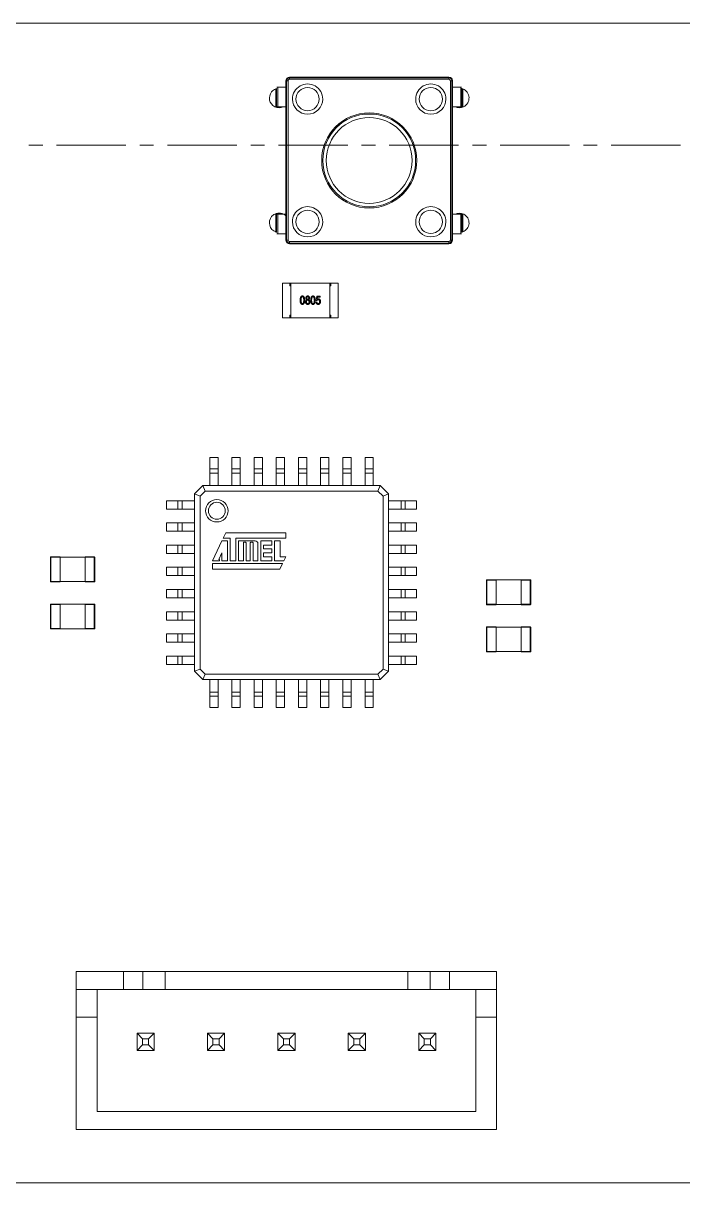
# Model space of a CAD drawing. Header units: millimetres. Extents: x 15 to 415, y 5 to 292.
# Drawn here: x 94.2 to 141.8, y 64.4 to 148.1 of the extents above; entities that cross this region are included whole.
import ezdxf

# ---------------------------------------------------------------- set-up
doc = ezdxf.new("R2010")
doc.units = ezdxf.units.MM
doc.linetypes.add('CenterLine', pattern=[8, 5, -1, 1, -1])
doc.layers.add('Annotations', color=7, linetype='Continuous')
doc.layers.add('Geometries', color=7, linetype='Continuous')

# ---------------------------------------------------------------- blocks, each defined once
blk = doc.blocks.new('*U6')
at = {"layer": 'Annotations', "linetype": 'CenterLine', "lineweight": 15}
for p, q in [((160.65, 142.275), (160.65, 145.275)), ((157.65, 139.275), (87.053, 139.275)), ((163.65, 139.275), (166.65, 139.275)), ((160.65, 136.275), (160.65, 133.275))]:
    blk.add_line(p, q, dxfattribs=at)
at = {"layer": 'Annotations', "linetype": 'Continuous', "lineweight": 15}
for q in [(160.65, 144.275), (155.65, 139.275), (160.65, 134.275), (165.65, 139.275)]:
    blk.add_line((160.65, 139.275), q, dxfattribs=at)

msp = doc.modelspace()

# ---------------------------------------------------------------- linework, layer by layer
at = {"layer": 'Geometries', "linetype": 'Continuous', "lineweight": 15}
for p, q in [((45.6, 148.075), (189.4, 148.075)), ((113.193, 143.928), (113.193, 143.471)), ((113.244, 132.422), (113.244, 143.928)), ((113.345, 143.928), (113.244, 143.928)), ((113.345, 143.928), (113.345, 132.422)), ((124.953, 144.182), (113.447, 144.182)), ((113.447, 144.131), (124.953, 144.131)), ((113.447, 144.029), (113.447, 144.131)), ((124.953, 144.029), (113.447, 144.029)), ((124.953, 144.029), (124.953, 144.131)), ((125.055, 132.422), (125.055, 143.928)), ((125.156, 143.928), (125.055, 143.928)), ((125.156, 143.928), (125.156, 132.422)), ((125.207, 143.471), (125.207, 143.928)), ((112.457, 142.048), (112.457, 143.331)), ((112.515, 142.048), (112.515, 143.35)), ((112.541, 143.471), (112.599, 143.471)), ((112.599, 142.048), (112.599, 143.471)), ((113.193, 143.471), (112.599, 143.471)), ((113.193, 143.471), (113.193, 142.048)), ((125.207, 142.048), (125.207, 143.471)), ((125.801, 143.471), (125.207, 143.471)), ((125.801, 142.048), (125.801, 143.471)), ((125.859, 143.471), (125.801, 143.471)), ((125.885, 142.048), (125.885, 143.35)), ((125.943, 142.048), (125.943, 143.331)), ((112.388, 142.048), (112.996, 142.048)), ((112.388, 142.048), (112.457, 142.048)), ((112.87, 142.048), (112.388, 142.048)), ((112.964, 142.048), (112.388, 142.048)), ((112.457, 142.048), (112.515, 142.048)), ((112.515, 142.048), (112.599, 142.048)), ((113.193, 142.048), (112.599, 142.048)), ((112.965, 142.048), (112.87, 142.048)), ((112.964, 142.048), (112.965, 142.048)), ((112.996, 142.048), (113.012, 142.048)), ((113.151, 142.048), (113.193, 142.048)), ((113.193, 142.048), (113.193, 134.301)), ((125.801, 142.048), (125.207, 142.048)), ((125.207, 134.301), (125.207, 142.048)), ((125.249, 142.048), (125.207, 142.048)), ((125.388, 142.048), (125.404, 142.048)), ((126.012, 142.048), (125.404, 142.048)), ((125.434, 142.048), (125.435, 142.048)), ((125.53, 142.048), (125.434, 142.048)), ((125.435, 142.048), (126.012, 142.048)), ((125.53, 142.048), (126.012, 142.048)), ((125.885, 142.048), (125.801, 142.048)), ((125.885, 142.048), (125.943, 142.048)), ((126.012, 142.048), (125.943, 142.048)), ((112.387, 134.301), (112.457, 134.301)), ((112.457, 134.301), (112.457, 133.019)), ((112.457, 134.301), (112.515, 134.301)), ((112.515, 134.301), (112.599, 134.301)), ((112.515, 134.301), (112.515, 133)), ((112.965, 134.301), (112.599, 134.301)), ((112.599, 134.301), (112.599, 132.879)), ((113.193, 134.301), (112.965, 134.301)), ((113.193, 134.301), (113.193, 132.879)), ((125.207, 132.879), (125.207, 134.301)), ((125.387, 134.301), (125.207, 134.301)), ((125.801, 134.301), (125.387, 134.301)), ((125.801, 134.301), (125.801, 132.879)), ((125.885, 134.301), (125.801, 134.301)), ((125.885, 134.301), (125.885, 133)), ((125.885, 134.301), (125.943, 134.301)), ((125.943, 134.301), (125.943, 133.019)), ((126.013, 134.301), (125.943, 134.301)), ((112.541, 132.879), (112.599, 132.879)), ((113.193, 132.879), (112.599, 132.879)), ((113.151, 132.879), (113.193, 132.879)), ((113.193, 132.879), (113.193, 132.422)), ((113.345, 132.422), (113.244, 132.422)), ((113.447, 132.32), (124.953, 132.32)), ((113.447, 132.218), (113.447, 132.32)), ((124.953, 132.218), (113.447, 132.218)), ((124.953, 132.218), (113.447, 132.218)), ((113.447, 132.168), (124.953, 132.168)), ((113.447, 132.168), (113.966, 132.168)), ((114.169, 132.168), (113.966, 132.168)), ((114.169, 132.168), (116.495, 132.168)), ((116.698, 132.168), (116.495, 132.168)), ((116.698, 132.168), (121.702, 132.168)), ((121.905, 132.168), (121.702, 132.168)), ((121.905, 132.168), (124.231, 132.168)), ((124.434, 132.168), (124.231, 132.168)), ((124.434, 132.168), (124.953, 132.168)), ((124.953, 132.218), (124.953, 132.32)), ((125.156, 132.422), (125.055, 132.422)), ((125.249, 132.879), (125.207, 132.879)), ((125.207, 132.422), (125.207, 132.879)), ((125.801, 132.879), (125.207, 132.879)), ((125.859, 132.879), (125.801, 132.879)), ((112.95, 126.825), (112.95, 129.325)), ((112.95, 129.325), (113.47, 129.325)), ((113.47, 129.325), (113.47, 129.125)), ((113.47, 129.325), (113.51, 129.325)), ((113.47, 129.125), (113.51, 129.125)), ((113.51, 129.125), (113.51, 129.325)), ((113.51, 129.325), (113.55, 129.325)), ((113.51, 129.125), (113.55, 129.125)), ((113.55, 126.825), (113.55, 129.325)), ((113.55, 129.325), (116.35, 129.325)), ((113.55, 127.025), (113.55, 129.125)), ((116.35, 126.825), (116.35, 129.325)), ((116.35, 129.325), (116.39, 129.325)), ((116.35, 127.025), (116.35, 129.125)), ((116.35, 129.125), (116.39, 129.125)), ((116.39, 129.125), (116.39, 129.325)), ((116.39, 129.325), (116.43, 129.325)), ((116.39, 129.125), (116.43, 129.125)), ((116.43, 129.125), (116.43, 129.325)), ((116.43, 129.325), (116.95, 129.325)), ((116.95, 126.825), (116.95, 129.325)), ((115.374, 128.079), (115.42, 128.386)), ((115.436, 128.07), (115.374, 128.079)), ((115.42, 128.386), (115.662, 128.386)), ((115.473, 128.316), (115.45, 128.168)), ((115.662, 128.316), (115.473, 128.316)), ((115.662, 128.386), (115.662, 128.316)), ((115.366, 127.957), (115.428, 127.965)), ((112.95, 126.825), (113.47, 126.825)), ((113.51, 127.025), (113.47, 127.025)), ((113.47, 127.025), (113.47, 126.825)), ((113.47, 126.825), (113.51, 126.825)), ((113.55, 127.025), (113.51, 127.025)), ((113.51, 126.825), (113.51, 127.025)), ((113.51, 126.825), (113.55, 126.825)), ((113.55, 126.825), (116.35, 126.825)), ((116.39, 127.025), (116.35, 127.025)), ((116.35, 126.825), (116.39, 126.825)), ((116.39, 126.825), (116.39, 127.025)), ((116.43, 127.025), (116.39, 127.025)), ((116.39, 126.825), (116.43, 126.825)), ((116.43, 126.825), (116.43, 127.025)), ((116.43, 126.825), (116.95, 126.825)), ((107.696, 116.735), (108.296, 116.735)), ((107.696, 115.923), (107.696, 116.735)), ((108.296, 115.923), (108.296, 116.735)), ((109.296, 115.923), (109.296, 116.735)), ((109.296, 116.735), (109.896, 116.735)), ((109.896, 115.923), (109.896, 116.735)), ((110.896, 116.735), (111.496, 116.735)), ((110.896, 115.923), (110.896, 116.735)), ((111.496, 115.923), (111.496, 116.735)), ((112.496, 116.735), (113.096, 116.735)), ((112.496, 115.923), (112.496, 116.735)), ((113.096, 115.923), (113.096, 116.735)), ((114.096, 116.735), (114.696, 116.735)), ((114.096, 115.923), (114.096, 116.735)), ((114.696, 115.923), (114.696, 116.735)), ((115.696, 116.735), (116.296, 116.735)), ((115.696, 115.923), (115.696, 116.735)), ((116.296, 115.923), (116.296, 116.735)), ((117.296, 116.735), (117.896, 116.735)), ((117.296, 115.923), (117.296, 116.735)), ((117.896, 115.923), (117.896, 116.735)), ((118.896, 116.735), (119.496, 116.735)), ((118.896, 115.923), (118.896, 116.735)), ((119.496, 115.923), (119.496, 116.735)), ((107.696, 115.923), (108.296, 115.923)), ((107.696, 115.623), (107.696, 115.923)), ((108.296, 115.923), (107.696, 115.923)), ((107.696, 115.623), (107.696, 114.723)), ((108.296, 115.623), (107.696, 115.623)), ((108.296, 115.923), (108.296, 115.623)), ((108.296, 115.623), (108.296, 114.723)), ((109.296, 115.923), (109.896, 115.923)), ((109.896, 115.923), (109.296, 115.923)), ((109.296, 115.623), (109.296, 115.923)), ((109.296, 115.623), (109.296, 114.723)), ((109.896, 115.623), (109.296, 115.623)), ((109.896, 115.923), (109.896, 115.623)), ((109.896, 115.623), (109.896, 114.723)), ((111.496, 115.923), (110.896, 115.923)), ((110.896, 115.923), (111.496, 115.923)), ((110.896, 115.623), (110.896, 115.923)), ((110.896, 115.623), (110.896, 114.723)), ((111.496, 115.623), (110.896, 115.623)), ((111.496, 115.923), (111.496, 115.623)), ((111.496, 115.623), (111.496, 114.723)), ((112.496, 115.923), (113.096, 115.923)), ((113.096, 115.923), (112.496, 115.923)), ((112.496, 115.623), (112.496, 115.923)), ((112.496, 115.623), (112.496, 114.723)), ((113.096, 115.623), (112.496, 115.623)), ((113.096, 115.923), (113.096, 115.623)), ((113.096, 115.623), (113.096, 114.723)), ((114.096, 115.623), (114.096, 115.923)), ((114.096, 115.923), (114.696, 115.923)), ((114.696, 115.923), (114.096, 115.923)), ((114.096, 115.623), (114.096, 114.723)), ((114.696, 115.623), (114.096, 115.623)), ((114.696, 115.923), (114.696, 115.623)), ((114.696, 115.623), (114.696, 114.723)), ((115.696, 115.923), (116.296, 115.923)), ((116.296, 115.923), (115.696, 115.923)), ((115.696, 115.623), (115.696, 115.923)), ((116.296, 115.623), (115.696, 115.623)), ((115.696, 115.623), (115.696, 114.723)), ((116.296, 115.923), (116.296, 115.623)), ((116.296, 115.623), (116.296, 114.723)), ((117.296, 115.923), (117.896, 115.923)), ((117.896, 115.923), (117.296, 115.923)), ((117.296, 115.623), (117.296, 115.923)), ((117.896, 115.623), (117.296, 115.623)), ((117.296, 115.623), (117.296, 114.723)), ((117.896, 115.923), (117.896, 115.623)), ((117.896, 115.623), (117.896, 114.723)), ((119.496, 115.923), (118.896, 115.923)), ((118.896, 115.923), (119.496, 115.923)), ((118.896, 115.623), (118.896, 115.923)), ((119.496, 115.623), (118.896, 115.623)), ((118.896, 115.623), (118.896, 114.723)), ((119.496, 115.923), (119.496, 115.623)), ((119.496, 115.623), (119.496, 114.723)), ((107.196, 114.723), (106.596, 114.123)), ((106.596, 114.123), (107.196, 114.723)), ((107.362, 114.323), (107.196, 114.723)), ((107.196, 114.723), (119.996, 114.723)), ((119.996, 114.723), (107.196, 114.723)), ((107.696, 114.723), (108.296, 114.723)), ((109.296, 114.723), (109.896, 114.723)), ((110.896, 114.723), (111.496, 114.723)), ((112.496, 114.723), (113.096, 114.723)), ((114.096, 114.723), (114.696, 114.723)), ((115.696, 114.723), (116.296, 114.723)), ((117.296, 114.723), (117.896, 114.723)), ((118.896, 114.723), (119.496, 114.723)), ((119.83, 114.323), (119.996, 114.723)), ((119.996, 114.723), (120.596, 114.123)), ((120.596, 114.123), (119.996, 114.723)), ((106.996, 113.957), (106.596, 114.123)), ((106.596, 113.623), (106.596, 114.123)), ((107.362, 114.323), (106.996, 113.957)), ((106.996, 113.957), (106.996, 101.489)), ((119.83, 114.323), (107.362, 114.323)), ((120.196, 113.957), (119.83, 114.323)), ((120.596, 114.123), (120.196, 113.957)), ((120.196, 101.489), (120.196, 113.957)), ((120.596, 114.123), (120.596, 113.623)), ((104.584, 113.023), (104.584, 113.623)), ((104.584, 113.623), (104.596, 113.623)), ((105.396, 113.623), (104.584, 113.623)), ((105.396, 113.023), (104.584, 113.023)), ((105.596, 113.623), (105.382, 113.623)), ((105.396, 113.623), (105.696, 113.623)), ((105.396, 113.023), (105.396, 113.623)), ((105.396, 113.023), (105.696, 113.023)), ((105.596, 113.623), (106.596, 113.623)), ((105.696, 113.623), (105.696, 113.023)), ((105.696, 113.623), (106.596, 113.623)), ((105.696, 113.023), (106.596, 113.023)), ((106.596, 113.023), (106.596, 113.623)), ((106.596, 112.023), (106.596, 113.023)), ((121.496, 113.623), (120.596, 113.623)), ((120.596, 113.623), (120.596, 113.023)), ((121.596, 113.623), (120.596, 113.623)), ((121.496, 113.023), (120.596, 113.023)), ((120.596, 113.023), (120.596, 112.023)), ((121.496, 113.023), (121.496, 113.623)), ((121.496, 113.623), (121.796, 113.623)), ((121.496, 113.023), (121.796, 113.023)), ((121.81, 113.623), (121.596, 113.623)), ((121.796, 113.623), (121.796, 113.023)), ((121.796, 113.623), (122.608, 113.623)), ((121.796, 113.023), (122.608, 113.023)), ((122.596, 113.623), (122.608, 113.623)), ((122.608, 113.623), (122.608, 113.023)), ((105.396, 112.023), (104.584, 112.023)), ((104.584, 112.023), (104.596, 112.023)), ((104.584, 111.423), (104.584, 112.023)), ((105.396, 111.423), (104.584, 111.423)), ((105.596, 112.023), (105.382, 112.023)), ((105.396, 112.023), (105.696, 112.023)), ((105.396, 111.423), (105.396, 112.023)), ((105.396, 111.423), (105.696, 111.423)), ((105.596, 112.023), (106.596, 112.023)), ((105.696, 112.023), (106.596, 112.023)), ((105.696, 112.023), (105.696, 111.423)), ((105.696, 111.423), (106.596, 111.423)), ((106.596, 111.423), (106.596, 112.023)), ((106.596, 110.423), (106.596, 111.423)), ((108.663, 110.921), (108.85, 111.321)), ((108.85, 111.321), (113.173, 111.321)), ((113.173, 110.921), (113.173, 111.321)), ((120.596, 112.023), (120.596, 111.423)), ((121.496, 112.023), (120.596, 112.023)), ((121.596, 112.023), (120.596, 112.023)), ((120.596, 111.423), (120.596, 110.423)), ((121.496, 111.423), (120.596, 111.423)), ((121.496, 111.423), (121.496, 112.023)), ((121.496, 112.023), (121.796, 112.023)), ((121.496, 111.423), (121.796, 111.423)), ((121.81, 112.023), (121.596, 112.023)), ((121.796, 112.023), (122.608, 112.023)), ((121.796, 112.023), (121.796, 111.423)), ((121.796, 111.423), (122.608, 111.423)), ((122.596, 112.023), (122.608, 112.023)), ((122.608, 112.023), (122.608, 111.423)), ((104.584, 110.423), (104.596, 110.423)), ((105.396, 110.423), (104.584, 110.423)), ((104.584, 109.823), (104.584, 110.423)), ((105.596, 110.423), (105.382, 110.423)), ((105.396, 109.823), (105.396, 110.423)), ((105.396, 110.423), (105.696, 110.423)), ((105.596, 110.423), (106.596, 110.423)), ((105.696, 110.423), (105.696, 109.823)), ((105.696, 110.423), (106.596, 110.423)), ((106.596, 109.823), (106.596, 110.423)), ((107.904, 109.292), (108.573, 110.727)), ((108.573, 110.727), (108.973, 110.727)), ((108.663, 110.921), (109.173, 110.921)), ((108.663, 110.921), (109.173, 110.921)), ((108.973, 110.727), (108.973, 109.292)), ((109.173, 110.921), (109.173, 109.292)), ((109.573, 110.921), (113.173, 110.921)), ((109.573, 109.292), (109.573, 110.921)), ((109.573, 110.921), (113.173, 110.921)), ((109.773, 110.727), (110.973, 110.727)), ((109.773, 110.727), (109.773, 109.292)), ((110.123, 109.292), (110.123, 110.587)), ((110.163, 110.627), (110.283, 110.627)), ((110.163, 110.627), (110.283, 110.627)), ((110.323, 110.587), (110.323, 109.292)), ((110.623, 110.587), (110.623, 109.292)), ((110.783, 110.627), (110.663, 110.627)), ((110.783, 110.627), (110.663, 110.627)), ((110.823, 109.292), (110.823, 110.587)), ((111.173, 110.527), (111.173, 109.292)), ((111.373, 109.292), (111.373, 110.727)), ((111.373, 110.727), (112.173, 110.727)), ((112.173, 110.427), (111.573, 110.427)), ((111.573, 110.159), (111.573, 110.427)), ((112.173, 110.427), (111.573, 110.427)), ((112.173, 110.727), (112.173, 110.427)), ((112.373, 110.727), (112.773, 110.727)), ((112.373, 109.292), (112.373, 110.727)), ((112.773, 110.727), (112.773, 109.592)), ((120.596, 110.423), (120.596, 109.823)), ((121.596, 110.423), (120.596, 110.423)), ((121.496, 110.423), (120.596, 110.423)), ((121.496, 109.823), (121.496, 110.423)), ((121.496, 110.423), (121.796, 110.423)), ((121.81, 110.423), (121.596, 110.423)), ((121.796, 110.423), (121.796, 109.823)), ((121.796, 110.423), (122.608, 110.423)), ((122.596, 110.423), (122.608, 110.423)), ((122.608, 110.423), (122.608, 109.823)), ((105.396, 109.823), (104.584, 109.823)), ((105.396, 109.823), (105.696, 109.823)), ((105.696, 109.823), (106.596, 109.823)), ((106.596, 108.823), (106.596, 109.823)), ((108.573, 109.869), (108.35, 109.392)), ((108.573, 109.869), (108.35, 109.392)), ((108.573, 109.292), (108.573, 109.869)), ((112.173, 110.159), (111.573, 110.159)), ((111.573, 109.592), (111.573, 109.859)), ((112.173, 109.859), (111.573, 109.859)), ((112.173, 109.859), (111.573, 109.859)), ((111.573, 109.592), (112.173, 109.592)), ((112.173, 110.159), (112.173, 109.859)), ((112.173, 109.292), (112.173, 109.592)), ((112.773, 109.592), (113.173, 109.592)), ((113.173, 109.592), (113.033, 109.292)), ((113.173, 109.592), (113.033, 109.292)), ((120.596, 109.823), (120.596, 108.823)), ((121.496, 109.823), (120.596, 109.823)), ((121.496, 109.823), (121.796, 109.823)), ((121.796, 109.823), (122.608, 109.823)), ((96.2, 107.805), (96.2, 109.545)), ((96.2, 109.545), (96.23, 109.545)), ((96.23, 109.575), (96.9, 109.575)), ((96.9, 109.575), (96.23, 109.575)), ((96.23, 109.545), (96.23, 109.575)), ((96.9, 109.545), (96.23, 109.545)), ((96.23, 109.545), (96.23, 107.805)), ((96.9, 109.575), (96.9, 109.56)), ((96.9, 109.56), (98.7, 109.56)), ((98.7, 109.56), (96.9, 109.56)), ((96.9, 109.56), (96.9, 109.545)), ((96.9, 107.805), (96.9, 109.545)), ((99.37, 109.575), (98.7, 109.575)), ((98.7, 109.575), (99.37, 109.575)), ((98.7, 109.56), (98.7, 109.575)), ((98.7, 109.545), (98.7, 109.56)), ((99.37, 109.545), (98.7, 109.545)), ((98.7, 109.545), (98.7, 107.805)), ((99.37, 109.575), (99.37, 109.545)), ((99.37, 107.805), (99.37, 109.545)), ((99.37, 109.545), (99.4, 109.545)), ((99.4, 109.545), (99.4, 107.805)), ((104.584, 108.223), (104.584, 108.823)), ((105.396, 108.823), (104.584, 108.823)), ((104.584, 108.823), (104.596, 108.823)), ((105.596, 108.823), (105.382, 108.823)), ((105.396, 108.223), (105.396, 108.823)), ((105.396, 108.823), (105.696, 108.823)), ((105.596, 108.823), (106.596, 108.823)), ((105.696, 108.823), (106.596, 108.823)), ((105.696, 108.823), (105.696, 108.223)), ((106.596, 108.223), (106.596, 108.823)), ((107.904, 109.292), (108.404, 109.292)), ((107.904, 109.292), (108.404, 109.292)), ((107.904, 109.092), (112.94, 109.092)), ((107.904, 108.692), (107.904, 109.092)), ((108.404, 109.392), (108.35, 109.392)), ((108.404, 109.292), (108.404, 109.392)), ((108.973, 109.292), (108.573, 109.292)), ((108.973, 109.292), (108.573, 109.292)), ((109.173, 109.292), (109.573, 109.292)), ((109.173, 109.292), (109.573, 109.292)), ((109.773, 109.292), (110.123, 109.292)), ((109.773, 109.292), (110.123, 109.292)), ((110.623, 109.292), (110.323, 109.292)), ((110.623, 109.292), (110.323, 109.292)), ((111.173, 109.292), (110.823, 109.292)), ((111.173, 109.292), (110.823, 109.292)), ((111.373, 109.292), (112.173, 109.292)), ((111.373, 109.292), (112.173, 109.292)), ((113.033, 109.292), (112.373, 109.292)), ((113.033, 109.292), (112.373, 109.292)), ((112.94, 109.092), (112.753, 108.692)), ((112.94, 109.092), (112.753, 108.692)), ((121.496, 108.823), (120.596, 108.823)), ((120.596, 108.823), (120.596, 108.223)), ((121.596, 108.823), (120.596, 108.823)), ((121.496, 108.223), (121.496, 108.823)), ((121.496, 108.823), (121.796, 108.823)), ((121.81, 108.823), (121.596, 108.823)), ((121.796, 108.823), (121.796, 108.223)), ((121.796, 108.823), (122.608, 108.823)), ((122.596, 108.823), (122.608, 108.823)), ((122.608, 108.823), (122.608, 108.223)), ((105.396, 108.223), (104.584, 108.223)), ((105.396, 108.223), (105.696, 108.223)), ((105.696, 108.223), (106.596, 108.223)), ((106.596, 107.223), (106.596, 108.223)), ((112.753, 108.692), (107.904, 108.692)), ((112.753, 108.692), (107.904, 108.692)), ((121.496, 108.223), (120.596, 108.223)), ((120.596, 108.223), (120.596, 107.223)), ((121.496, 108.223), (121.796, 108.223)), ((121.796, 108.223), (122.608, 108.223)), ((127.68, 107.925), (128.35, 107.925)), ((127.68, 107.895), (127.68, 107.925)), ((128.35, 107.925), (128.35, 107.91)), ((130.15, 107.91), (128.35, 107.91)), ((128.35, 107.91), (128.35, 107.895)), ((130.15, 107.925), (130.82, 107.925)), ((130.15, 107.91), (130.15, 107.925)), ((130.15, 107.895), (130.15, 107.91)), ((130.82, 107.925), (130.82, 107.895)), ((96.2, 107.805), (96.23, 107.805)), ((96.23, 107.805), (96.9, 107.805)), ((96.23, 107.775), (96.23, 107.805)), ((96.9, 107.775), (96.23, 107.775)), ((96.9, 107.805), (96.9, 107.79)), ((96.9, 107.79), (96.9, 107.775)), ((96.9, 107.79), (98.7, 107.79)), ((98.7, 107.805), (99.37, 107.805)), ((98.7, 107.79), (98.7, 107.805)), ((98.7, 107.775), (98.7, 107.79)), ((99.37, 107.775), (98.7, 107.775)), ((99.37, 107.805), (99.37, 107.775)), ((99.37, 107.805), (99.4, 107.805)), ((104.584, 107.223), (104.596, 107.223)), ((105.396, 107.223), (104.584, 107.223)), ((104.584, 106.623), (104.584, 107.223)), ((105.596, 107.223), (105.382, 107.223)), ((105.396, 106.623), (105.396, 107.223)), ((105.396, 107.223), (105.696, 107.223)), ((105.596, 107.223), (106.596, 107.223)), ((105.696, 107.223), (105.696, 106.623)), ((105.696, 107.223), (106.596, 107.223)), ((106.596, 106.623), (106.596, 107.223)), ((120.596, 107.223), (120.596, 106.623)), ((121.496, 107.223), (120.596, 107.223)), ((121.596, 107.223), (120.596, 107.223)), ((121.496, 106.623), (121.496, 107.223)), ((121.496, 107.223), (121.796, 107.223)), ((121.81, 107.223), (121.596, 107.223)), ((121.796, 107.223), (121.796, 106.623)), ((121.796, 107.223), (122.608, 107.223)), ((122.596, 107.223), (122.608, 107.223)), ((122.608, 107.223), (122.608, 106.623)), ((127.65, 106.155), (127.65, 107.895)), ((127.68, 107.895), (127.65, 107.895)), ((128.35, 107.895), (127.68, 107.895)), ((127.68, 107.895), (127.68, 106.155)), ((128.35, 106.155), (128.35, 107.895)), ((130.82, 107.895), (130.15, 107.895)), ((130.15, 107.895), (130.15, 106.155)), ((130.82, 106.155), (130.82, 107.895)), ((130.85, 107.895), (130.82, 107.895)), ((130.85, 107.895), (130.85, 106.155)), ((105.396, 106.623), (104.584, 106.623)), ((105.396, 106.623), (105.696, 106.623)), ((105.696, 106.623), (106.596, 106.623)), ((106.596, 105.623), (106.596, 106.623)), ((121.496, 106.623), (120.596, 106.623)), ((120.596, 106.623), (120.596, 105.623)), ((121.496, 106.623), (121.796, 106.623)), ((121.796, 106.623), (122.608, 106.623)), ((96.2, 104.405), (96.2, 106.145)), ((96.2, 106.145), (96.23, 106.145)), ((96.23, 106.175), (96.9, 106.175)), ((96.9, 106.175), (96.23, 106.175)), ((96.23, 106.145), (96.23, 106.175)), ((96.9, 106.145), (96.23, 106.145)), ((96.23, 106.145), (96.23, 104.405)), ((96.9, 106.175), (96.9, 106.16)), ((96.9, 106.16), (98.7, 106.16)), ((98.7, 106.16), (96.9, 106.16)), ((96.9, 106.16), (96.9, 106.145)), ((96.9, 104.405), (96.9, 106.145)), ((98.7, 106.175), (99.37, 106.175)), ((99.37, 106.175), (98.7, 106.175)), ((98.7, 106.16), (98.7, 106.175)), ((98.7, 106.145), (98.7, 106.16)), ((98.7, 106.145), (98.7, 104.405)), ((99.37, 106.145), (98.7, 106.145)), ((99.37, 106.175), (99.37, 106.145)), ((99.37, 104.405), (99.37, 106.145)), ((99.37, 106.145), (99.4, 106.145)), ((99.4, 106.145), (99.4, 104.405)), ((104.584, 105.023), (104.584, 105.623)), ((105.396, 105.623), (104.584, 105.623)), ((104.584, 105.623), (104.596, 105.623)), ((105.596, 105.623), (105.382, 105.623)), ((105.396, 105.023), (105.396, 105.623)), ((105.396, 105.623), (105.696, 105.623)), ((105.596, 105.623), (106.596, 105.623)), ((105.696, 105.623), (105.696, 105.023)), ((105.696, 105.623), (106.596, 105.623)), ((106.596, 105.023), (106.596, 105.623)), ((120.596, 105.623), (120.596, 105.023)), ((121.496, 105.623), (120.596, 105.623)), ((121.596, 105.623), (120.596, 105.623)), ((121.496, 105.623), (121.796, 105.623)), ((121.496, 105.023), (121.496, 105.623)), ((121.81, 105.623), (121.596, 105.623)), ((121.796, 105.623), (122.608, 105.623)), ((121.796, 105.623), (121.796, 105.023)), ((122.596, 105.623), (122.608, 105.623)), ((122.608, 105.623), (122.608, 105.023)), ((127.68, 106.155), (127.65, 106.155)), ((127.68, 106.155), (128.35, 106.155)), ((127.68, 106.125), (127.68, 106.155)), ((128.35, 106.125), (127.68, 106.125)), ((127.68, 106.125), (128.35, 106.125)), ((128.35, 106.155), (128.35, 106.14)), ((128.35, 106.14), (130.15, 106.14)), ((130.15, 106.14), (128.35, 106.14)), ((128.35, 106.14), (128.35, 106.125)), ((130.15, 106.155), (130.82, 106.155)), ((130.15, 106.14), (130.15, 106.155)), ((130.15, 106.125), (130.15, 106.14)), ((130.82, 106.125), (130.15, 106.125)), ((130.15, 106.125), (130.82, 106.125)), ((130.85, 106.155), (130.82, 106.155)), ((130.82, 106.155), (130.82, 106.125)), ((105.396, 105.023), (104.584, 105.023)), ((105.396, 105.023), (105.696, 105.023)), ((105.696, 105.023), (106.596, 105.023)), ((106.596, 104.023), (106.596, 105.023)), ((120.596, 105.023), (120.596, 104.023)), ((121.496, 105.023), (120.596, 105.023)), ((121.496, 105.023), (121.796, 105.023)), ((121.796, 105.023), (122.608, 105.023)), ((96.2, 104.405), (96.23, 104.405)), ((96.23, 104.405), (96.9, 104.405)), ((96.23, 104.375), (96.23, 104.405)), ((96.9, 104.375), (96.23, 104.375)), ((96.9, 104.405), (96.9, 104.39)), ((96.9, 104.39), (98.7, 104.39)), ((96.9, 104.39), (96.9, 104.375)), ((98.7, 104.405), (99.37, 104.405)), ((98.7, 104.39), (98.7, 104.405)), ((98.7, 104.375), (98.7, 104.39)), ((99.37, 104.375), (98.7, 104.375)), ((99.37, 104.405), (99.37, 104.375)), ((99.37, 104.405), (99.4, 104.405)), ((105.396, 104.023), (104.584, 104.023)), ((104.584, 104.023), (104.596, 104.023)), ((104.584, 103.423), (104.584, 104.023)), ((105.596, 104.023), (105.382, 104.023)), ((105.396, 103.423), (105.396, 104.023)), ((105.396, 104.023), (105.696, 104.023)), ((105.596, 104.023), (106.596, 104.023)), ((105.696, 104.023), (106.596, 104.023)), ((105.696, 104.023), (105.696, 103.423)), ((106.596, 103.423), (106.596, 104.023)), ((120.596, 104.023), (120.596, 103.423)), ((121.496, 104.023), (120.596, 104.023)), ((121.596, 104.023), (120.596, 104.023)), ((121.496, 104.023), (121.796, 104.023)), ((121.496, 103.423), (121.496, 104.023)), ((121.81, 104.023), (121.596, 104.023)), ((121.796, 104.023), (122.608, 104.023)), ((121.796, 104.023), (121.796, 103.423)), ((122.596, 104.023), (122.608, 104.023)), ((122.608, 104.023), (122.608, 103.423)), ((127.65, 102.755), (127.65, 104.495)), ((127.68, 104.495), (127.65, 104.495)), ((127.68, 104.525), (128.35, 104.525)), ((127.68, 104.495), (127.68, 104.525)), ((128.35, 104.495), (127.68, 104.495)), ((127.68, 104.495), (127.68, 102.755)), ((128.35, 104.525), (128.35, 104.51)), ((130.15, 104.51), (128.35, 104.51)), ((128.35, 104.51), (128.35, 104.495)), ((128.35, 102.755), (128.35, 104.495)), ((130.15, 104.525), (130.82, 104.525)), ((130.15, 104.51), (130.15, 104.525)), ((130.15, 104.495), (130.15, 104.51)), ((130.82, 104.495), (130.15, 104.495)), ((130.15, 104.495), (130.15, 102.755)), ((130.82, 104.525), (130.82, 104.495)), ((130.82, 102.755), (130.82, 104.495)), ((130.85, 104.495), (130.82, 104.495)), ((130.85, 104.495), (130.85, 102.755)), ((105.396, 103.423), (104.584, 103.423)), ((105.396, 103.423), (105.696, 103.423)), ((105.696, 103.423), (106.596, 103.423)), ((106.596, 102.423), (106.596, 103.423)), ((120.596, 103.423), (120.596, 102.423)), ((121.496, 103.423), (120.596, 103.423)), ((121.496, 103.423), (121.796, 103.423)), ((121.796, 103.423), (122.608, 103.423)), ((105.396, 102.423), (104.584, 102.423)), ((104.584, 102.423), (104.596, 102.423)), ((104.584, 101.823), (104.584, 102.423)), ((105.596, 102.423), (105.382, 102.423)), ((105.396, 101.823), (105.396, 102.423)), ((105.396, 102.423), (105.696, 102.423)), ((105.596, 102.423), (106.596, 102.423)), ((105.696, 102.423), (105.696, 101.823)), ((105.696, 102.423), (106.596, 102.423)), ((106.596, 101.823), (106.596, 102.423)), ((120.596, 102.423), (120.596, 101.823)), ((121.496, 102.423), (120.596, 102.423)), ((121.596, 102.423), (120.596, 102.423)), ((121.496, 102.423), (121.796, 102.423)), ((121.496, 101.823), (121.496, 102.423)), ((121.81, 102.423), (121.596, 102.423)), ((121.796, 102.423), (122.608, 102.423)), ((121.796, 102.423), (121.796, 101.823)), ((122.596, 102.423), (122.608, 102.423)), ((122.608, 102.423), (122.608, 101.823)), ((127.68, 102.755), (127.65, 102.755)), ((127.68, 102.755), (128.35, 102.755)), ((127.68, 102.725), (127.68, 102.755)), ((128.35, 102.725), (127.68, 102.725)), ((127.68, 102.725), (128.35, 102.725)), ((128.35, 102.755), (128.35, 102.74)), ((130.15, 102.74), (128.35, 102.74)), ((128.35, 102.74), (130.15, 102.74)), ((128.35, 102.74), (128.35, 102.725)), ((130.15, 102.755), (130.82, 102.755)), ((130.15, 102.74), (130.15, 102.755)), ((130.15, 102.725), (130.15, 102.74)), ((130.82, 102.725), (130.15, 102.725)), ((130.15, 102.725), (130.82, 102.725)), ((130.82, 102.755), (130.82, 102.725)), ((130.85, 102.755), (130.82, 102.755)), ((105.396, 101.823), (104.584, 101.823)), ((105.396, 101.823), (105.696, 101.823)), ((105.696, 101.823), (106.596, 101.823)), ((106.596, 101.323), (106.596, 101.823)), ((106.996, 101.489), (106.596, 101.323)), ((107.196, 100.723), (106.596, 101.323)), ((106.996, 101.489), (107.362, 101.123)), ((119.83, 101.123), (120.196, 101.489)), ((120.596, 101.323), (119.996, 100.723)), ((120.596, 101.323), (120.196, 101.489)), ((120.596, 101.823), (120.596, 101.323)), ((121.496, 101.823), (120.596, 101.823)), ((121.496, 101.823), (121.796, 101.823)), ((121.796, 101.823), (122.608, 101.823)), ((107.196, 100.723), (107.362, 101.123)), ((107.696, 100.723), (107.196, 100.723)), ((107.362, 101.123), (119.83, 101.123)), ((107.696, 99.823), (107.696, 100.723)), ((108.296, 100.723), (107.696, 100.723)), ((108.296, 99.823), (108.296, 100.723)), ((109.296, 100.723), (108.296, 100.723)), ((109.896, 100.723), (109.296, 100.723)), ((109.296, 99.823), (109.296, 100.723)), ((110.896, 100.723), (109.896, 100.723)), ((109.896, 99.823), (109.896, 100.723)), ((111.496, 100.723), (110.896, 100.723)), ((110.896, 99.823), (110.896, 100.723)), ((111.496, 99.823), (111.496, 100.723)), ((112.496, 100.723), (111.496, 100.723)), ((113.096, 100.723), (112.496, 100.723)), ((112.496, 99.823), (112.496, 100.723)), ((113.096, 99.823), (113.096, 100.723)), ((114.096, 100.723), (113.096, 100.723)), ((114.096, 99.823), (114.096, 100.723)), ((114.696, 100.723), (114.096, 100.723)), ((115.696, 100.723), (114.696, 100.723)), ((114.696, 99.823), (114.696, 100.723)), ((116.296, 100.723), (115.696, 100.723)), ((115.696, 99.823), (115.696, 100.723)), ((116.296, 99.823), (116.296, 100.723)), ((117.296, 100.723), (116.296, 100.723)), ((117.896, 100.723), (117.296, 100.723)), ((117.296, 99.823), (117.296, 100.723)), ((118.896, 100.723), (117.896, 100.723)), ((117.896, 99.823), (117.896, 100.723)), ((119.496, 100.723), (118.896, 100.723)), ((118.896, 99.823), (118.896, 100.723)), ((119.996, 100.723), (119.496, 100.723)), ((119.496, 99.823), (119.496, 100.723)), ((119.996, 100.723), (119.83, 101.123)), ((107.696, 99.523), (107.696, 99.823)), ((107.696, 99.823), (108.296, 99.823)), ((108.296, 99.823), (108.296, 99.523)), ((109.296, 99.823), (109.896, 99.823)), ((109.296, 99.523), (109.296, 99.823)), ((109.896, 99.823), (109.896, 99.523)), ((110.896, 99.823), (111.496, 99.823)), ((110.896, 99.523), (110.896, 99.823)), ((111.496, 99.823), (111.496, 99.523)), ((112.496, 99.823), (113.096, 99.823)), ((112.496, 99.523), (112.496, 99.823)), ((113.096, 99.823), (113.096, 99.523)), ((114.096, 99.523), (114.096, 99.823)), ((114.096, 99.823), (114.696, 99.823)), ((114.696, 99.823), (114.696, 99.523)), ((115.696, 99.823), (116.296, 99.823)), ((115.696, 99.523), (115.696, 99.823)), ((116.296, 99.823), (116.296, 99.523)), ((117.296, 99.823), (117.896, 99.823)), ((117.296, 99.523), (117.296, 99.823)), ((117.896, 99.823), (117.896, 99.523)), ((118.896, 99.823), (119.496, 99.823)), ((118.896, 99.523), (118.896, 99.823)), ((119.496, 99.823), (119.496, 99.523)), ((107.696, 99.523), (107.696, 98.711)), ((108.296, 99.523), (107.696, 99.523)), ((108.296, 98.711), (107.696, 98.711)), ((108.296, 99.523), (108.296, 98.711)), ((109.296, 99.523), (109.296, 98.711)), ((109.896, 99.523), (109.296, 99.523)), ((109.896, 98.711), (109.296, 98.711)), ((109.896, 99.523), (109.896, 98.711)), ((110.896, 99.523), (110.896, 98.711)), ((111.496, 99.523), (110.896, 99.523)), ((111.496, 98.711), (110.896, 98.711)), ((111.496, 99.523), (111.496, 98.711)), ((112.496, 99.523), (112.496, 98.711)), ((113.096, 99.523), (112.496, 99.523)), ((113.096, 98.711), (112.496, 98.711)), ((113.096, 99.523), (113.096, 98.711)), ((114.096, 99.523), (114.096, 98.711)), ((114.696, 99.523), (114.096, 99.523)), ((114.696, 98.711), (114.096, 98.711)), ((114.696, 99.523), (114.696, 98.711)), ((115.696, 99.523), (115.696, 98.711)), ((116.296, 99.523), (115.696, 99.523)), ((116.296, 98.711), (115.696, 98.711)), ((116.296, 99.523), (116.296, 98.711)), ((117.896, 99.523), (117.296, 99.523)), ((117.296, 99.523), (117.296, 98.711)), ((117.896, 98.711), (117.296, 98.711)), ((117.896, 99.523), (117.896, 98.711)), ((118.896, 99.523), (118.896, 98.711)), ((119.496, 99.523), (118.896, 99.523)), ((119.496, 98.711), (118.896, 98.711)), ((119.496, 99.523), (119.496, 98.711)), ((101.47, 79.675), (98.07, 79.675)), ((98.07, 79.675), (98.07, 78.375)), ((101.47, 79.675), (101.47, 78.375)), ((102.87, 79.675), (101.47, 79.675)), ((102.87, 79.675), (102.87, 78.375)), ((104.47, 79.675), (102.87, 79.675)), ((104.47, 79.675), (121.99, 79.675)), ((104.47, 79.675), (104.47, 78.375)), ((121.99, 79.675), (121.99, 78.375)), ((121.99, 79.675), (123.59, 79.675)), ((123.59, 79.675), (123.59, 78.375)), ((123.59, 79.675), (124.99, 79.675)), ((124.99, 79.675), (124.99, 78.375)), ((124.99, 79.675), (128.39, 79.675)), ((128.39, 79.675), (128.39, 78.375)), ((98.07, 76.375), (98.07, 78.375)), ((99.57, 78.375), (98.07, 78.375)), ((101.47, 78.375), (99.57, 78.375)), ((99.57, 78.375), (99.57, 76.375)), ((101.47, 78.375), (102.87, 78.375)), ((102.87, 78.375), (104.47, 78.375)), ((121.99, 78.375), (104.47, 78.375)), ((123.59, 78.375), (121.99, 78.375)), ((124.99, 78.375), (123.59, 78.375)), ((124.99, 78.375), (126.89, 78.375)), ((126.89, 78.375), (128.39, 78.375)), ((126.89, 78.375), (126.89, 76.375)), ((128.39, 76.375), (128.39, 78.375)), ((98.07, 76.375), (98.07, 68.275)), ((99.57, 76.375), (98.07, 76.375)), ((99.57, 69.575), (99.57, 76.375)), ((126.89, 69.575), (126.89, 76.375)), ((126.89, 76.375), (128.39, 76.375)), ((128.39, 76.375), (128.39, 68.275)), ((103.69, 75.215), (102.45, 75.215)), ((102.85, 74.815), (102.45, 75.215)), ((102.45, 73.975), (102.45, 75.215)), ((103.29, 74.815), (102.85, 74.815)), ((102.85, 74.375), (102.85, 74.815)), ((103.29, 74.815), (103.69, 75.215)), ((103.29, 74.375), (103.29, 74.815)), ((103.69, 73.975), (103.69, 75.215)), ((107.93, 74.815), (107.53, 75.215)), ((107.53, 73.975), (107.53, 75.215)), ((108.77, 75.215), (107.53, 75.215)), ((108.37, 74.815), (107.93, 74.815)), ((107.93, 74.375), (107.93, 74.815)), ((108.37, 74.815), (108.77, 75.215)), ((108.37, 74.375), (108.37, 74.815)), ((108.77, 73.975), (108.77, 75.215)), ((112.61, 73.975), (112.61, 75.215)), ((113.01, 74.815), (112.61, 75.215)), ((113.85, 75.215), (112.61, 75.215)), ((113.01, 74.375), (113.01, 74.815)), ((113.45, 74.815), (113.01, 74.815)), ((113.45, 74.815), (113.85, 75.215)), ((113.45, 74.375), (113.45, 74.815)), ((113.85, 73.975), (113.85, 75.215)), ((118.93, 75.215), (117.69, 75.215)), ((118.09, 74.815), (117.69, 75.215)), ((117.69, 73.975), (117.69, 75.215)), ((118.09, 74.375), (118.09, 74.815)), ((118.53, 74.815), (118.09, 74.815)), ((118.53, 74.815), (118.93, 75.215)), ((118.53, 74.375), (118.53, 74.815)), ((118.93, 73.975), (118.93, 75.215)), ((122.77, 73.975), (122.77, 75.215)), ((122.77, 75.215), (124.01, 75.215)), ((123.17, 74.815), (122.77, 75.215)), ((123.17, 74.375), (123.17, 74.815)), ((123.17, 74.815), (123.61, 74.815)), ((123.61, 74.815), (124.01, 75.215)), ((123.61, 74.375), (123.61, 74.815)), ((124.01, 73.975), (124.01, 75.215)), ((102.85, 74.375), (102.45, 73.975)), ((103.69, 73.975), (102.45, 73.975)), ((103.29, 74.375), (102.85, 74.375)), ((103.29, 74.375), (103.69, 73.975)), ((107.93, 74.375), (107.53, 73.975)), ((108.77, 73.975), (107.53, 73.975)), ((108.37, 74.375), (107.93, 74.375)), ((108.37, 74.375), (108.77, 73.975)), ((113.01, 74.375), (112.61, 73.975)), ((113.85, 73.975), (112.61, 73.975)), ((113.45, 74.375), (113.01, 74.375)), ((113.45, 74.375), (113.85, 73.975)), ((118.09, 74.375), (117.69, 73.975)), ((118.93, 73.975), (117.69, 73.975)), ((118.53, 74.375), (118.09, 74.375)), ((118.53, 74.375), (118.93, 73.975)), ((123.17, 74.375), (122.77, 73.975)), ((122.77, 73.975), (124.01, 73.975)), ((123.17, 74.375), (123.61, 74.375)), ((123.61, 74.375), (124.01, 73.975)), ((126.89, 69.575), (99.57, 69.575)), ((128.39, 68.275), (98.07, 68.275)), ((189.4, 64.425), (45.6, 64.425))]:
    msp.add_line(p, q, dxfattribs=at)
at = {"layer": 'Geometries', "linetype": 'Continuous', "lineweight": 15, "flags": 128}
for points in [[(114.22, 128.094), (114.221, 128.121), (114.222, 128.148), (114.224, 128.175), (114.227, 128.202), (114.23, 128.223), (114.234, 128.243), (114.239, 128.264), (114.245, 128.285), (114.25, 128.3), (114.256, 128.314), (114.264, 128.329), (114.27, 128.339), (114.277, 128.349), (114.284, 128.359), (114.293, 128.367), (114.302, 128.375), (114.312, 128.382), (114.322, 128.388), (114.333, 128.393), (114.345, 128.397), (114.356, 128.4), (114.368, 128.401), (114.38, 128.402)], [(114.38, 127.786), (114.37, 127.786), (114.36, 127.787), (114.351, 127.789), (114.342, 127.792), (114.333, 127.795), (114.322, 127.8), (114.311, 127.806), (114.302, 127.813), (114.293, 127.821), (114.281, 127.833), (114.271, 127.845), (114.263, 127.859), (114.255, 127.873), (114.248, 127.888), (114.243, 127.903), (114.238, 127.92), (114.234, 127.938), (114.23, 127.955), (114.228, 127.973), (114.225, 127.991), (114.224, 128.009), (114.222, 128.037), (114.221, 128.065), (114.22, 128.094)], [(114.378, 128.339), (114.372, 128.339), (114.366, 128.338), (114.36, 128.337), (114.352, 128.333), (114.344, 128.329), (114.337, 128.324), (114.33, 128.317), (114.324, 128.311), (114.319, 128.304), (114.312, 128.293), (114.307, 128.283), (114.302, 128.272), (114.299, 128.26), (114.296, 128.249), (114.293, 128.237), (114.289, 128.213), (114.287, 128.19), (114.285, 128.166), (114.284, 128.142), (114.283, 128.118), (114.283, 128.094)], [(114.283, 128.094), (114.283, 128.073), (114.283, 128.052), (114.284, 128.032), (114.285, 128.011), (114.287, 127.99), (114.29, 127.97), (114.293, 127.949), (114.296, 127.937), (114.299, 127.926), (114.303, 127.914), (114.308, 127.903), (114.314, 127.892), (114.321, 127.882), (114.326, 127.875), (114.332, 127.869), (114.339, 127.863), (114.347, 127.858), (114.355, 127.854), (114.364, 127.851), (114.369, 127.849), (114.375, 127.849), (114.382, 127.848)], [(114.477, 128.094), (114.477, 128.118), (114.477, 128.142), (114.475, 128.167), (114.474, 128.191), (114.471, 128.215), (114.467, 128.239), (114.464, 128.251), (114.461, 128.262), (114.457, 128.274), (114.452, 128.285), (114.446, 128.296), (114.439, 128.306), (114.434, 128.313), (114.427, 128.319), (114.42, 128.325), (114.413, 128.33), (114.405, 128.334), (114.396, 128.337), (114.387, 128.339), (114.378, 128.339)], [(114.38, 128.402), (114.392, 128.401), (114.403, 128.4), (114.414, 128.398), (114.424, 128.395), (114.434, 128.39), (114.444, 128.385), (114.454, 128.379), (114.462, 128.372), (114.47, 128.365), (114.478, 128.356), (114.485, 128.347), (114.491, 128.338)], [(114.54, 128.094), (114.539, 128.067), (114.538, 128.04), (114.536, 128.013), (114.533, 127.986), (114.53, 127.965), (114.526, 127.944), (114.521, 127.923), (114.515, 127.903), (114.51, 127.888), (114.504, 127.873), (114.496, 127.859), (114.49, 127.848), (114.483, 127.838), (114.476, 127.829), (114.467, 127.82), (114.458, 127.812), (114.449, 127.805), (114.438, 127.799), (114.427, 127.794), (114.416, 127.791), (114.404, 127.788), (114.392, 127.787), (114.38, 127.786)], [(114.382, 127.848), (114.388, 127.849), (114.393, 127.849), (114.399, 127.851), (114.408, 127.854), (114.416, 127.858), (114.423, 127.864), (114.429, 127.87), (114.435, 127.877), (114.441, 127.884), (114.447, 127.894), (114.453, 127.905), (114.458, 127.916), (114.461, 127.927), (114.464, 127.939), (114.467, 127.95), (114.471, 127.974), (114.474, 127.998), (114.475, 128.022), (114.477, 128.046), (114.477, 128.07), (114.477, 128.094)], [(114.491, 128.338), (114.5, 128.323), (114.508, 128.306), (114.514, 128.289), (114.52, 128.272), (114.524, 128.255), (114.528, 128.237), (114.531, 128.219), (114.535, 128.188), (114.538, 128.157), (114.539, 128.125), (114.54, 128.094)], [(114.602, 127.97), (114.602, 127.982), (114.603, 127.994), (114.605, 128.007), (114.607, 128.018), (114.61, 128.03), (114.614, 128.042), (114.618, 128.053), (114.624, 128.064), (114.631, 128.074), (114.638, 128.084), (114.646, 128.093), (114.656, 128.101), (114.665, 128.108), (114.676, 128.114), (114.687, 128.119), (114.698, 128.123)], [(114.626, 128.247), (114.626, 128.251), (114.626, 128.259), (114.626, 128.266), (114.628, 128.282), (114.632, 128.298), (114.634, 128.306), (114.637, 128.313), (114.64, 128.321), (114.643, 128.328), (114.647, 128.335), (114.651, 128.342), (114.656, 128.348), (114.661, 128.355), (114.666, 128.361), (114.672, 128.366), (114.678, 128.372), (114.684, 128.377), (114.691, 128.381), (114.697, 128.386), (114.705, 128.389), (114.712, 128.392), (114.719, 128.395), (114.727, 128.398), (114.735, 128.399), (114.744, 128.401), (114.753, 128.401), (114.761, 128.402)], [(114.698, 128.123), (114.69, 128.127), (114.682, 128.132), (114.674, 128.137), (114.666, 128.143), (114.657, 128.152), (114.649, 128.162), (114.642, 128.173), (114.637, 128.184), (114.632, 128.196), (114.629, 128.209), (114.627, 128.221), (114.626, 128.234), (114.626, 128.247)], [(114.761, 128.09), (114.754, 128.09), (114.746, 128.089), (114.74, 128.087), (114.733, 128.085), (114.726, 128.083), (114.72, 128.08), (114.711, 128.074), (114.702, 128.067), (114.695, 128.059), (114.688, 128.051), (114.682, 128.042), (114.677, 128.033), (114.673, 128.023), (114.67, 128.013), (114.667, 128.002), (114.666, 127.992), (114.665, 127.981), (114.665, 127.97)], [(114.762, 128.339), (114.753, 128.339), (114.745, 128.337), (114.738, 128.335), (114.73, 128.331), (114.724, 128.327), (114.717, 128.321), (114.712, 128.316), (114.707, 128.309), (114.701, 128.3), (114.696, 128.291), (114.692, 128.28), (114.69, 128.27), (114.688, 128.259), (114.688, 128.248)], [(114.688, 128.248), (114.688, 128.237), (114.689, 128.226), (114.692, 128.215), (114.695, 128.204), (114.699, 128.193), (114.705, 128.184), (114.71, 128.177), (114.716, 128.171), (114.723, 128.165), (114.73, 128.161), (114.737, 128.157), (114.745, 128.154), (114.754, 128.153), (114.762, 128.152)], [(114.761, 128.402), (114.771, 128.401), (114.781, 128.4), (114.79, 128.399), (114.8, 128.396), (114.809, 128.393), (114.818, 128.389), (114.827, 128.385), (114.835, 128.38), (114.842, 128.374), (114.853, 128.364), (114.863, 128.353), (114.87, 128.344), (114.876, 128.334), (114.882, 128.323), (114.887, 128.313), (114.89, 128.302), (114.894, 128.288), (114.896, 128.273), (114.898, 128.259), (114.898, 128.244)], [(114.859, 127.968), (114.859, 127.979), (114.858, 127.99), (114.856, 128.001), (114.854, 128.011), (114.851, 128.022), (114.846, 128.032), (114.841, 128.041), (114.835, 128.05), (114.828, 128.059), (114.82, 128.067), (114.812, 128.073), (114.803, 128.079), (114.793, 128.084), (114.782, 128.087), (114.775, 128.089), (114.768, 128.09), (114.761, 128.09)], [(114.836, 128.244), (114.835, 128.255), (114.834, 128.266), (114.832, 128.277), (114.828, 128.288), (114.824, 128.298), (114.818, 128.308), (114.812, 128.314), (114.807, 128.32), (114.8, 128.326), (114.794, 128.33), (114.786, 128.334), (114.778, 128.337), (114.77, 128.339), (114.762, 128.339)], [(114.762, 128.152), (114.77, 128.153), (114.779, 128.154), (114.786, 128.157), (114.794, 128.16), (114.801, 128.165), (114.807, 128.17), (114.813, 128.176), (114.818, 128.182), (114.824, 128.191), (114.828, 128.201), (114.832, 128.212), (114.834, 128.222), (114.835, 128.233), (114.836, 128.244)], [(114.898, 128.244), (114.898, 128.232), (114.897, 128.219), (114.894, 128.207), (114.891, 128.195), (114.887, 128.183), (114.881, 128.172), (114.874, 128.161), (114.867, 128.152), (114.858, 128.143), (114.848, 128.135), (114.837, 128.129), (114.826, 128.123)], [(114.826, 128.123), (114.837, 128.118), (114.848, 128.113), (114.858, 128.106), (114.868, 128.099), (114.877, 128.091), (114.885, 128.082), (114.893, 128.072), (114.899, 128.062), (114.905, 128.051), (114.91, 128.04), (114.914, 128.028), (114.917, 128.016), (114.919, 128.004), (114.92, 127.992), (114.921, 127.98), (114.922, 127.968)], [(114.984, 128.094), (114.984, 128.121), (114.985, 128.148), (114.987, 128.175), (114.99, 128.202), (114.993, 128.223), (114.997, 128.243), (115.002, 128.264), (115.008, 128.285), (115.014, 128.3), (115.02, 128.314), (115.027, 128.329), (115.034, 128.339), (115.04, 128.349), (115.048, 128.359), (115.056, 128.367), (115.065, 128.375), (115.075, 128.382), (115.086, 128.388), (115.097, 128.393), (115.108, 128.397), (115.12, 128.4), (115.132, 128.401), (115.144, 128.402)], [(115.143, 127.786), (115.134, 127.786), (115.124, 127.787), (115.115, 127.789), (115.105, 127.792), (115.096, 127.795), (115.085, 127.8), (115.075, 127.806), (115.065, 127.813), (115.056, 127.821), (115.045, 127.833), (115.035, 127.845), (115.026, 127.859), (115.019, 127.873), (115.012, 127.888), (115.007, 127.903), (115.002, 127.92), (114.998, 127.938), (114.994, 127.955), (114.991, 127.973), (114.989, 127.991), (114.987, 128.009), (114.985, 128.037), (114.984, 128.065), (114.984, 128.094)], [(115.142, 128.339), (115.136, 128.339), (115.13, 128.338), (115.124, 128.337), (115.115, 128.333), (115.108, 128.329), (115.1, 128.324), (115.094, 128.317), (115.088, 128.311), (115.083, 128.304), (115.076, 128.293), (115.071, 128.283), (115.066, 128.272), (115.062, 128.26), (115.059, 128.249), (115.057, 128.237), (115.053, 128.213), (115.05, 128.19), (115.048, 128.166), (115.047, 128.142), (115.047, 128.118), (115.046, 128.094)], [(115.046, 128.094), (115.047, 128.073), (115.047, 128.052), (115.048, 128.032), (115.049, 128.011), (115.051, 127.99), (115.054, 127.97), (115.057, 127.949), (115.06, 127.937), (115.063, 127.926), (115.067, 127.914), (115.072, 127.903), (115.077, 127.892), (115.084, 127.882), (115.09, 127.875), (115.096, 127.869), (115.103, 127.863), (115.11, 127.858), (115.119, 127.854), (115.127, 127.851), (115.133, 127.849), (115.139, 127.849), (115.145, 127.848)], [(115.241, 128.094), (115.241, 128.118), (115.24, 128.142), (115.239, 128.167), (115.237, 128.191), (115.234, 128.215), (115.23, 128.239), (115.228, 128.251), (115.225, 128.262), (115.221, 128.274), (115.216, 128.285), (115.21, 128.296), (115.203, 128.306), (115.197, 128.313), (115.191, 128.319), (115.184, 128.325), (115.176, 128.33), (115.168, 128.334), (115.16, 128.337), (115.151, 128.339), (115.142, 128.339)], [(115.303, 128.094), (115.303, 128.067), (115.302, 128.04), (115.3, 128.013), (115.297, 127.986), (115.294, 127.965), (115.29, 127.944), (115.285, 127.923), (115.279, 127.903), (115.274, 127.888), (115.267, 127.873), (115.26, 127.859), (115.254, 127.848), (115.247, 127.838), (115.239, 127.829), (115.231, 127.82), (115.222, 127.812), (115.212, 127.805), (115.202, 127.799), (115.191, 127.794), (115.179, 127.791), (115.167, 127.788), (115.155, 127.787), (115.143, 127.786)], [(115.144, 128.402), (115.155, 128.401), (115.166, 128.4), (115.177, 128.398), (115.188, 128.395), (115.198, 128.39), (115.208, 128.385), (115.217, 128.379), (115.226, 128.372), (115.234, 128.365), (115.241, 128.356), (115.248, 128.347), (115.255, 128.338)], [(115.145, 127.848), (115.151, 127.849), (115.157, 127.849), (115.163, 127.851), (115.171, 127.854), (115.179, 127.858), (115.186, 127.864), (115.193, 127.87), (115.199, 127.877), (115.205, 127.884), (115.211, 127.894), (115.217, 127.905), (115.221, 127.916), (115.225, 127.927), (115.228, 127.939), (115.231, 127.95), (115.235, 127.974), (115.237, 127.998), (115.239, 128.022), (115.24, 128.046), (115.241, 128.07), (115.241, 128.094)], [(115.255, 128.338), (115.263, 128.323), (115.271, 128.306), (115.278, 128.289), (115.283, 128.272), (115.288, 128.255), (115.292, 128.237), (115.295, 128.219), (115.299, 128.188), (115.302, 128.157), (115.303, 128.125), (115.303, 128.094)], [(115.522, 128.129), (115.512, 128.128), (115.503, 128.127), (115.495, 128.124), (115.486, 128.121), (115.478, 128.117), (115.47, 128.112), (115.463, 128.106), (115.456, 128.1), (115.45, 128.093), (115.445, 128.086), (115.44, 128.078), (115.436, 128.07)], [(115.45, 128.168), (115.46, 128.173), (115.471, 128.178), (115.482, 128.182), (115.493, 128.185), (115.504, 128.188), (115.516, 128.19), (115.527, 128.191), (115.539, 128.191)], [(115.52, 127.848), (115.528, 127.849), (115.536, 127.85), (115.544, 127.852), (115.552, 127.855), (115.56, 127.859), (115.567, 127.863), (115.573, 127.868), (115.58, 127.873), (115.585, 127.879), (115.591, 127.885), (115.596, 127.892), (115.6, 127.899), (115.606, 127.91), (115.611, 127.921), (115.615, 127.933), (115.618, 127.945), (115.621, 127.962), (115.622, 127.978), (115.623, 127.995)], [(115.685, 127.998), (115.685, 127.983), (115.684, 127.968), (115.682, 127.953), (115.679, 127.939), (115.676, 127.924), (115.672, 127.91), (115.667, 127.895), (115.661, 127.882), (115.654, 127.869), (115.646, 127.856), (115.639, 127.846), (115.631, 127.836), (115.622, 127.827), (115.613, 127.818), (115.603, 127.811), (115.592, 127.804), (115.581, 127.798), (115.57, 127.794), (115.558, 127.79), (115.545, 127.788), (115.533, 127.787), (115.521, 127.786)], [(115.623, 127.995), (115.623, 128.007), (115.622, 128.018), (115.62, 128.03), (115.618, 128.042), (115.615, 128.053), (115.611, 128.064), (115.606, 128.075), (115.601, 128.085), (115.593, 128.094), (115.585, 128.103), (115.58, 128.108), (115.573, 128.113), (115.567, 128.117), (115.56, 128.121), (115.552, 128.124), (115.545, 128.126), (115.537, 128.128), (115.529, 128.129), (115.522, 128.129)], [(115.539, 128.191), (115.55, 128.191), (115.561, 128.189), (115.572, 128.187), (115.583, 128.183), (115.593, 128.179), (115.603, 128.173), (115.612, 128.167), (115.621, 128.16), (115.629, 128.152), (115.637, 128.144), (115.644, 128.136), (115.651, 128.126), (115.658, 128.115), (115.664, 128.103), (115.67, 128.091), (115.674, 128.078), (115.678, 128.065), (115.681, 128.048), (115.684, 128.032), (115.685, 128.015), (115.685, 127.998)], [(114.762, 127.786), (114.751, 127.786), (114.74, 127.788), (114.728, 127.789), (114.717, 127.792), (114.706, 127.796), (114.696, 127.8), (114.686, 127.806), (114.676, 127.812), (114.667, 127.819), (114.659, 127.826), (114.651, 127.834), (114.643, 127.843), (114.635, 127.853), (114.627, 127.865), (114.621, 127.877), (114.616, 127.89), (114.611, 127.903), (114.608, 127.916), (114.605, 127.929), (114.604, 127.943), (114.603, 127.956), (114.602, 127.97)], [(114.665, 127.97), (114.665, 127.959), (114.666, 127.949), (114.667, 127.938), (114.67, 127.927), (114.673, 127.917), (114.677, 127.907), (114.682, 127.897), (114.688, 127.888), (114.695, 127.88), (114.703, 127.872), (114.711, 127.865), (114.72, 127.859), (114.73, 127.854), (114.741, 127.851), (114.748, 127.849), (114.755, 127.849), (114.762, 127.848)], [(114.922, 127.968), (114.921, 127.955), (114.92, 127.941), (114.919, 127.928), (114.916, 127.914), (114.912, 127.901), (114.908, 127.889), (114.902, 127.876), (114.896, 127.864), (114.889, 127.853), (114.88, 127.842), (114.873, 127.834), (114.865, 127.826), (114.856, 127.818), (114.847, 127.812), (114.838, 127.806), (114.828, 127.8), (114.818, 127.796), (114.807, 127.792), (114.796, 127.789), (114.785, 127.788), (114.774, 127.786), (114.762, 127.786)], [(114.762, 127.848), (114.769, 127.849), (114.777, 127.849), (114.784, 127.851), (114.794, 127.854), (114.804, 127.858), (114.813, 127.864), (114.821, 127.871), (114.829, 127.878), (114.836, 127.887), (114.842, 127.896), (114.847, 127.905), (114.851, 127.915), (114.854, 127.925), (114.857, 127.936), (114.858, 127.946), (114.859, 127.957), (114.859, 127.968)], [(115.521, 127.786), (115.51, 127.786), (115.499, 127.787), (115.489, 127.789), (115.478, 127.792), (115.468, 127.795), (115.458, 127.799), (115.449, 127.804), (115.44, 127.81), (115.431, 127.816), (115.423, 127.823), (115.416, 127.831), (115.408, 127.839), (115.401, 127.849), (115.394, 127.86), (115.388, 127.871), (115.382, 127.883), (115.378, 127.895), (115.373, 127.91), (115.37, 127.926), (115.367, 127.942), (115.366, 127.957)], [(115.428, 127.965), (115.43, 127.952), (115.433, 127.938), (115.436, 127.925), (115.439, 127.916), (115.443, 127.906), (115.447, 127.897), (115.453, 127.888), (115.459, 127.88), (115.465, 127.872), (115.473, 127.865), (115.481, 127.86), (115.487, 127.856), (115.493, 127.853), (115.5, 127.851), (115.506, 127.85), (115.513, 127.849), (115.52, 127.848)]]:
    msp.add_lwpolyline(points, dxfattribs=at)
at = {"layer": 'Geometries', "linetype": 'Continuous', "lineweight": 15}
for centre, radius in [((114.756, 142.601), 0.838), ((123.643, 142.601), 0.838), ((119.2, 138.175), 3.429), ((119.2, 138.175), 3.349), ((119.2, 138.175), 3.095), ((114.756, 133.749), 0.838), ((123.643, 133.749), 0.838), ((108.21, 112.906), 0.81), ((108.21, 112.906), 0.61)]:
    msp.add_circle(centre, radius, dxfattribs=at)
for centre, radius, start, end in [((113.447, 143.928), 0.254, 90.00001, 180.00001), ((113.447, 143.928), 0.203, 167.34376, 180.00001), ((113.447, 143.928), 0.203, 90.00001, 167.34376), ((113.447, 143.928), 0.102, 90.00001, 180.00001), ((124.953, 143.928), 0.254, 0.00001, 90.00001), ((124.953, 143.928), 0.203, 12.65626, 90.00001), ((124.953, 143.928), 0.102, 0.00001, 90.00001), ((124.953, 143.928), 0.203, 0.00001, 12.65626), ((112.7, 142.675), 0.7, 140.28297, 243.55071), ((112.7, 142.675), 0.7, 110.34596, 140.28297), ((112.7, 142.675), 0.7, 105.32766, 110.34596), ((112.7, 142.675), 0.7, 103.13279, 105.32766), ((114.756, 142.601), 1.092, 0, 180.00001), ((123.643, 142.601), 1.092, 0, 180.00001), ((125.7, 142.675), 0.7, 74.70444, 76.89899), ((125.7, 142.675), 0.7, 69.68705, 74.70444), ((125.7, 142.675), 0.7, 296.44949, 69.68705), ((114.756, 142.601), 1.092, 180.00001, 0.00001), ((114.756, 142.601), 1.092, 180.00001, 0), ((123.643, 142.601), 1.092, 180.00001, 0), ((123.643, 142.601), 1.092, 180.00001, 0.00001), ((112.7, 142.675), 0.7, 243.55071, 296.44901), ((125.7, 142.675), 0.7, 243.55062, 296.44949), ((114.756, 133.749), 1.092, 0, 180.00001), ((123.643, 133.749), 1.092, 0, 180.00001), ((112.7, 133.675), 0.7, 140.28287, 249.65412), ((112.7, 133.675), 0.7, 116.53292, 140.28287), ((112.7, 133.675), 0.7, 45.26129, 116.53292), ((125.7, 133.675), 0.7, 63.46732, 116.53267), ((125.7, 133.675), 0.7, 290.31303, 63.46732), ((112.7, 133.675), 0.7, 249.65412, 254.67242), ((114.756, 133.749), 1.092, 180.00001, 0), ((114.756, 133.749), 1.092, 180.00001, 0.00001), ((123.643, 133.749), 1.092, 180.00001, 0.00001), ((123.643, 133.749), 1.092, 180.00001, 0), ((125.7, 133.675), 0.7, 285.29563, 290.31303), ((112.7, 133.675), 0.7, 254.67242, 256.86728), ((113.447, 132.422), 0.254, 180.00001, 270.00001), ((113.447, 132.422), 0.254, 180.00001, 270.00001), ((113.447, 132.422), 0.203, 180.00001, 270.00001), ((113.447, 132.422), 0.203, 180.00001, 270.00001), ((113.447, 132.422), 0.102, 180.00001, 270.00001), ((124.953, 132.422), 0.254, 270.00001, 0.00001), ((124.953, 132.422), 0.203, 270.00001, 0.00001), ((124.953, 132.422), 0.102, 270.00001, 0.00001), ((124.953, 132.422), 0.203, 270.00001, 0.00001), ((124.953, 132.422), 0.254, 270.00001, 0.00001), ((125.7, 133.675), 0.7, 283.10108, 285.29563), ((110.163, 110.587), 0.04, 90, 180), ((110.163, 110.587), 0.04, 90, 180), ((110.283, 110.587), 0.04, 0, 90), ((110.283, 110.587), 0.04, 0, 90), ((110.663, 110.587), 0.04, 90, 180), ((110.663, 110.587), 0.04, 90, 180), ((110.783, 110.587), 0.04, 0, 90), ((110.783, 110.587), 0.04, 0, 90), ((110.973, 110.527), 0.2, 0, 90), ((96.23, 109.545), 0.03, 90.00001, 180.00001), ((96.23, 109.545), 0.03, 90.00001, 180.00001), ((99.37, 109.545), 0.03, 0.00001, 90.00001), ((99.37, 109.545), 0.03, 0.00001, 90.00001), ((127.68, 107.895), 0.03, 90.00001, 180.00001), ((130.82, 107.895), 0.03, 0.00001, 90.00001), ((96.23, 107.805), 0.03, 180.00001, 270.00001), ((99.37, 107.805), 0.03, 270.00001, 0.00001), ((96.23, 106.145), 0.03, 90.00001, 180.00001), ((96.23, 106.145), 0.03, 90.00001, 180.00001), ((99.37, 106.145), 0.03, 0.00001, 90.00001), ((99.37, 106.145), 0.03, 0.00001, 90.00001), ((127.68, 106.155), 0.03, 180.00001, 270.00001), ((127.68, 106.155), 0.03, 180.00001, 270.00001), ((130.82, 106.155), 0.03, 270.00001, 0.00001), ((130.82, 106.155), 0.03, 270.00001, 0.00001), ((96.23, 104.405), 0.03, 180.00001, 270.00001), ((99.37, 104.405), 0.03, 270.00001, 0.00001), ((127.68, 104.495), 0.03, 90.00001, 180.00001), ((130.82, 104.495), 0.03, 0.00001, 90.00001), ((127.68, 102.755), 0.03, 180.00001, 270.00001), ((127.68, 102.755), 0.03, 180.00001, 270.00001), ((130.82, 102.755), 0.03, 270.00001, 0.00001), ((130.82, 102.755), 0.03, 270.00001, 0.00001)]:
    msp.add_arc(centre, radius, start, end, dxfattribs=at)

# ---------------------------------------------------------------- block references
msp.add_blockref('*U6', (0, 0))

doc.saveas('drawing.dxf')
